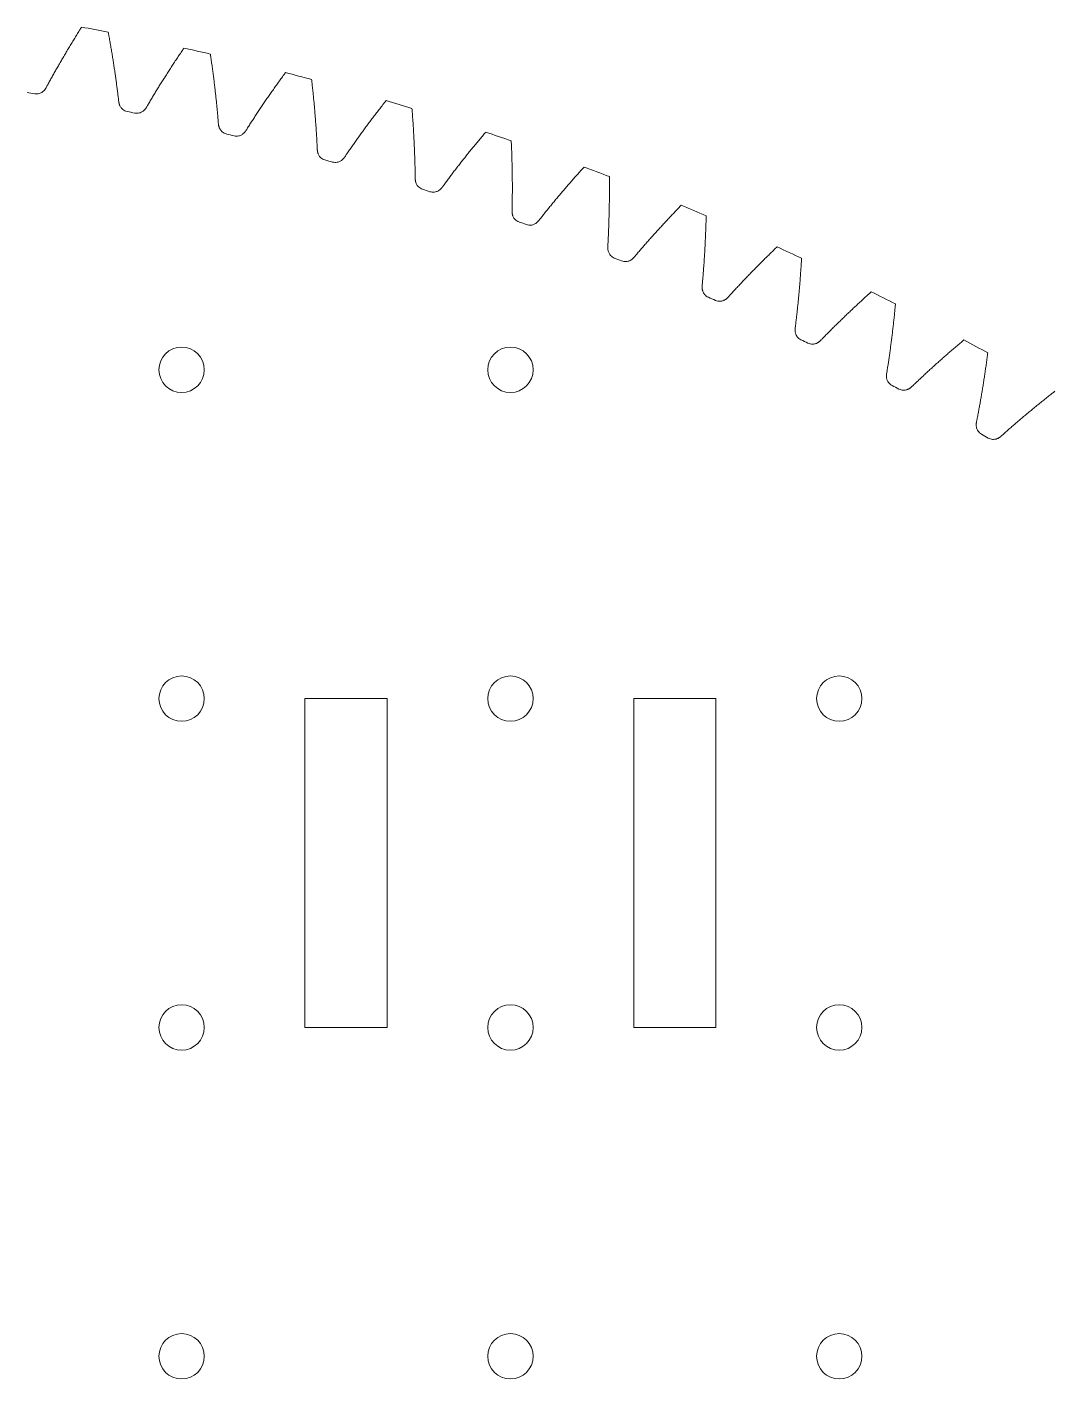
# Model space of a CAD drawing. Header units: inches. Extents: x 0.6 to 19, y 0.5 to 18.9.
# Drawn here: x 11.321 to 14.448, y 14.663 to 18.775 of the extents above; entities that cross this region are included whole.
import ezdxf

# ---------------------------------------------------------------- set-up
doc = ezdxf.new("R2010")
doc.units = ezdxf.units.IN
doc.header["$MEASUREMENT"] = 0

msp = doc.modelspace()

# ---------------------------------------------------------------- linework, layer by layer
at = {"color": 7, "linetype": 'Continuous', "lineweight": 15}
for p, q in [((12.1666, 16.7322), (12.1666, 15.7322)), ((12.4166, 16.7322), (12.1666, 16.7322)), ((12.4166, 16.7322), (12.4166, 15.7322)), ((13.4166, 16.7322), (13.1666, 16.7322)), ((13.1666, 16.7322), (13.1666, 15.7322)), ((13.4166, 15.7322), (13.4166, 16.7322)), ((12.4166, 15.7322), (12.1666, 15.7322)), ((13.1666, 15.7322), (13.4166, 15.7322))]:
    msp.add_line(p, q, dxfattribs=at)
for centre in [(11.7916, 17.7322), (12.7916, 17.7322), (11.7916, 16.7322), (12.7916, 16.7322), (13.7916, 16.7322), (11.7916, 15.7322), (12.7916, 15.7322), (13.7916, 15.7322), (11.7916, 14.7322), (12.7916, 14.7322), (13.7916, 14.7322)]:
    msp.add_circle(centre, 0.069, dxfattribs=at)
for radius, start, end in [(9.2, 78.86472, 79.37704), (9.2, 76.8867, 77.39901), (9.2, 74.90868, 75.42099), (8.975, 80.0341, 80.18568), (9.2, 72.93066, 73.44297), (8.975, 78.05608, 78.20766), (8.975, 76.07806, 76.22964), (9.2, 70.95263, 71.46495), (8.975, 74.10003, 74.25161), (9.2, 68.97461, 69.48693), (8.975, 72.12201, 72.27359), (9.2, 66.99659, 67.5089), (8.975, 70.14399, 70.29557), (9.2, 65.01857, 65.53088), (8.975, 68.16597, 68.31755), (9.2, 63.04055, 63.55286), (8.975, 66.18795, 66.33953), (8.975, 64.20992, 64.3615), (9.2, 61.06252, 61.57484), (8.975, 62.2319, 62.38348), (8.975, 60.25388, 60.40546)]:
    msp.add_arc((9.7916, 9.7322), radius, start, end, dxfattribs=at)
for points, knots in [([(11.3448, 18.5718), (11.3473, 18.5716), (11.352, 18.5711), (11.3586, 18.5723), (11.364, 18.5744), (11.368, 18.5768), (11.3711, 18.5792), (11.3733, 18.5814), (11.3751, 18.5834), (11.3764, 18.5852), (11.3776, 18.5868), (11.3785, 18.5883), (11.3808, 18.5923), (11.3847, 18.5998), (11.3908, 18.6108), (11.3975, 18.6229), (11.4043, 18.6351), (11.4113, 18.6475), (11.4185, 18.66), (11.4258, 18.6727), (11.4332, 18.6854), (11.4409, 18.6984), (11.4487, 18.7114), (11.4566, 18.7246), (11.4647, 18.7379), (11.473, 18.7513), (11.4806, 18.7636), (11.4855, 18.7713), (11.4876, 18.7746)], [0, 0, 0, 0, 0.0281422, 0.0544033, 0.076448, 0.0943064, 0.1087144, 0.1205172, 0.1304264, 0.1389802, 0.1465701, 0.1534791, 0.1599127, 0.1988525, 0.2512062, 0.3043093, 0.3581618, 0.4127637, 0.468115, 0.5242158, 0.5810659, 0.6386654, 0.6970143, 0.7561127, 0.8159604, 0.8765575, 0.9379041, 0.9821736, 0.9821736, 0.9821736, 0.9821736]), ([(11.5684, 18.759), (11.5691, 18.7553), (11.5707, 18.7462), (11.5733, 18.732), (11.576, 18.7165), (11.5786, 18.7011), (11.5811, 18.686), (11.5835, 18.6709), (11.5858, 18.6561), (11.588, 18.6415), (11.5901, 18.627), (11.5921, 18.6128), (11.594, 18.5987), (11.5958, 18.5848), (11.5975, 18.571), (11.5991, 18.5586), (11.6, 18.5502), (11.6006, 18.5457), (11.6009, 18.5439), (11.6014, 18.5419), (11.602, 18.5398), (11.6029, 18.5373), (11.6042, 18.5344), (11.6061, 18.5311), (11.609, 18.5273), (11.6132, 18.5234), (11.6189, 18.5198), (11.6234, 18.5185), (11.6258, 18.5178)], [0.0178264, 0.0178264, 0.0178264, 0.0178264, 0.0620959, 0.1234425, 0.1840396, 0.2438873, 0.3029857, 0.3613346, 0.4189341, 0.4757842, 0.531885, 0.5872363, 0.6418382, 0.6956907, 0.7487938, 0.8011475, 0.8400873, 0.8465209, 0.8534299, 0.8610198, 0.8695736, 0.8794828, 0.8912856, 0.9056936, 0.923552, 0.9455967, 0.9718578, 1, 1, 1, 1]), ([(11.649, 18.5129), (11.6515, 18.5126), (11.6562, 18.512), (11.6628, 18.513), (11.6682, 18.5149), (11.6724, 18.5172), (11.6755, 18.5194), (11.6778, 18.5215), (11.6796, 18.5234), (11.6811, 18.5252), (11.6823, 18.5268), (11.6833, 18.5283), (11.6857, 18.5322), (11.6899, 18.5395), (11.6963, 18.5503), (11.7034, 18.5622), (11.7107, 18.5742), (11.7181, 18.5863), (11.7256, 18.5985), (11.7334, 18.6109), (11.7413, 18.6234), (11.7494, 18.6361), (11.7576, 18.6489), (11.766, 18.6618), (11.7746, 18.6748), (11.7833, 18.6879), (11.7914, 18.6999), (11.7965, 18.7075), (11.7987, 18.7106)], [0, 0, 0, 0, 0.0281422, 0.0544033, 0.076448, 0.0943064, 0.1087144, 0.1205172, 0.1304264, 0.1389802, 0.1465701, 0.1534791, 0.1599127, 0.1988525, 0.2512062, 0.3043093, 0.3581618, 0.4127637, 0.468115, 0.5242158, 0.5810659, 0.6386654, 0.6970143, 0.7561127, 0.8159604, 0.8765575, 0.9379041, 0.9821736, 0.9821736, 0.9821736, 0.9821736]), ([(11.8789, 18.6923), (11.8794, 18.6885), (11.8808, 18.6795), (11.8829, 18.6652), (11.885, 18.6496), (11.8871, 18.6341), (11.8891, 18.6188), (11.891, 18.6038), (11.8928, 18.5889), (11.8944, 18.5742), (11.896, 18.5597), (11.8976, 18.5453), (11.899, 18.5312), (11.9003, 18.5172), (11.9015, 18.5034), (11.9027, 18.491), (11.9033, 18.4825), (11.9037, 18.478), (11.904, 18.4762), (11.9044, 18.4742), (11.9049, 18.472), (11.9057, 18.4695), (11.9069, 18.4666), (11.9087, 18.4632), (11.9115, 18.4594), (11.9155, 18.4553), (11.9211, 18.4515), (11.9256, 18.45), (11.9279, 18.4493)], [0.0178264, 0.0178264, 0.0178264, 0.0178264, 0.0620959, 0.1234425, 0.1840396, 0.2438873, 0.3029857, 0.3613346, 0.4189341, 0.4757842, 0.531885, 0.5872363, 0.6418382, 0.6956907, 0.7487938, 0.8011475, 0.8400873, 0.8465209, 0.8534299, 0.8610198, 0.8695736, 0.8794828, 0.8912856, 0.9056936, 0.923552, 0.9455967, 0.9718578, 1, 1, 1, 1]), ([(11.951, 18.4436), (11.9534, 18.4432), (11.9581, 18.4424), (11.9648, 18.4432), (11.9703, 18.4449), (11.9745, 18.447), (11.9777, 18.4492), (11.9801, 18.4512), (11.9819, 18.453), (11.9834, 18.4547), (11.9847, 18.4563), (11.9858, 18.4578), (11.9883, 18.4615), (11.9927, 18.4688), (11.9995, 18.4793), (12.007, 18.4909), (12.0147, 18.5026), (12.0225, 18.5145), (12.0305, 18.5265), (12.0387, 18.5386), (12.047, 18.5509), (12.0555, 18.5632), (12.0642, 18.5757), (12.073, 18.5883), (12.0821, 18.601), (12.0912, 18.6138), (12.0997, 18.6255), (12.1051, 18.6329), (12.1074, 18.636)], [0, 0, 0, 0, 0.0281422, 0.0544033, 0.076448, 0.0943064, 0.1087144, 0.1205172, 0.1304264, 0.1389802, 0.1465701, 0.1534791, 0.1599127, 0.1988525, 0.2512062, 0.3043093, 0.3581618, 0.4127637, 0.468115, 0.5242158, 0.5810659, 0.6386654, 0.6970143, 0.7561127, 0.8159604, 0.8765575, 0.9379041, 0.9821736, 0.9821736, 0.9821736, 0.9821736]), ([(12.1869, 18.615), (12.1873, 18.6111), (12.1884, 18.602), (12.1899, 18.5877), (12.1916, 18.572), (12.1931, 18.5565), (12.1946, 18.5412), (12.1959, 18.526), (12.1972, 18.5111), (12.1984, 18.4963), (12.1995, 18.4818), (12.2005, 18.4674), (12.2014, 18.4532), (12.2023, 18.4392), (12.203, 18.4254), (12.2037, 18.4129), (12.204, 18.4044), (12.2043, 18.3999), (12.2046, 18.3981), (12.2049, 18.3961), (12.2053, 18.3939), (12.206, 18.3913), (12.2071, 18.3884), (12.2088, 18.3849), (12.2114, 18.381), (12.2154, 18.3768), (12.2208, 18.3728), (12.2252, 18.3712), (12.2275, 18.3703)], [0.0178264, 0.0178264, 0.0178264, 0.0178264, 0.0620959, 0.1234425, 0.1840396, 0.2438873, 0.3029857, 0.3613346, 0.4189341, 0.4757842, 0.531885, 0.5872363, 0.6418382, 0.6956907, 0.7487938, 0.8011475, 0.8400873, 0.8465209, 0.8534299, 0.8610198, 0.8695736, 0.8794828, 0.8912856, 0.9056936, 0.923552, 0.9455967, 0.9718578, 1, 1, 1, 1]), ([(12.2504, 18.3639), (12.2528, 18.3634), (12.2574, 18.3624), (12.2641, 18.363), (12.2697, 18.3645), (12.274, 18.3665), (12.2772, 18.3685), (12.2797, 18.3705), (12.2816, 18.3722), (12.2832, 18.3739), (12.2845, 18.3754), (12.2856, 18.3768), (12.2883, 18.3805), (12.293, 18.3876), (12.3001, 18.3979), (12.308, 18.4092), (12.3161, 18.4207), (12.3243, 18.4323), (12.3327, 18.444), (12.3413, 18.4558), (12.3501, 18.4678), (12.359, 18.4798), (12.3681, 18.492), (12.3774, 18.5043), (12.3868, 18.5167), (12.3964, 18.5292), (12.4053, 18.5405), (12.411, 18.5478), (12.4133, 18.5508)], [0, 0, 0, 0, 0.0281422, 0.0544033, 0.076448, 0.0943064, 0.1087144, 0.1205172, 0.1304264, 0.1389802, 0.1465701, 0.1534791, 0.1599127, 0.1988525, 0.2512062, 0.3043093, 0.3581618, 0.4127637, 0.468115, 0.5242158, 0.5810659, 0.6386654, 0.6970143, 0.7561127, 0.8159604, 0.8765575, 0.9379041, 0.9821736, 0.9821736, 0.9821736, 0.9821736]), ([(12.4921, 18.527), (12.4924, 18.5232), (12.4931, 18.514), (12.4942, 18.4996), (12.4953, 18.4839), (12.4963, 18.4683), (12.4972, 18.453), (12.498, 18.4378), (12.4988, 18.4228), (12.4994, 18.408), (12.5, 18.3934), (12.5006, 18.379), (12.501, 18.3648), (12.5014, 18.3508), (12.5017, 18.337), (12.5019, 18.3244), (12.5019, 18.316), (12.5021, 18.3114), (12.5022, 18.3096), (12.5025, 18.3076), (12.5029, 18.3054), (12.5035, 18.3028), (12.5045, 18.2999), (12.506, 18.2964), (12.5085, 18.2923), (12.5123, 18.288), (12.5176, 18.2838), (12.522, 18.282), (12.5242, 18.2811)], [0.0178264, 0.0178264, 0.0178264, 0.0178264, 0.0620959, 0.1234425, 0.1840396, 0.2438873, 0.3029857, 0.3613346, 0.4189341, 0.4757842, 0.531885, 0.5872363, 0.6418382, 0.6956907, 0.7487938, 0.8011475, 0.8400873, 0.8465209, 0.8534299, 0.8610198, 0.8695736, 0.8794828, 0.8912856, 0.9056936, 0.923552, 0.9455967, 0.9718578, 1, 1, 1, 1]), ([(12.5469, 18.2739), (12.5492, 18.2733), (12.5538, 18.2722), (12.5606, 18.2725), (12.5662, 18.2738), (12.5705, 18.2756), (12.5738, 18.2776), (12.5764, 18.2794), (12.5784, 18.2811), (12.58, 18.2827), (12.5813, 18.2842), (12.5825, 18.2856), (12.5853, 18.2892), (12.5902, 18.2961), (12.5977, 18.3061), (12.606, 18.3172), (12.6145, 18.3284), (12.6231, 18.3397), (12.6319, 18.3511), (12.6409, 18.3626), (12.6501, 18.3742), (12.6594, 18.386), (12.6689, 18.3978), (12.6786, 18.4098), (12.6885, 18.4218), (12.6985, 18.434), (12.7078, 18.4451), (12.7137, 18.4521), (12.7161, 18.455)], [0, 0, 0, 0, 0.0281422, 0.0544033, 0.076448, 0.0943064, 0.1087144, 0.1205172, 0.1304264, 0.1389802, 0.1465701, 0.1534791, 0.1599127, 0.1988525, 0.2512062, 0.3043093, 0.3581618, 0.4127637, 0.468115, 0.5242158, 0.5810659, 0.6386654, 0.6970143, 0.7561127, 0.8159604, 0.8765575, 0.9379041, 0.9821736, 0.9821736, 0.9821736, 0.9821736]), ([(12.794, 18.4285), (12.7942, 18.4247), (12.7946, 18.4155), (12.7952, 18.4011), (12.7957, 18.3853), (12.7962, 18.3698), (12.7966, 18.3544), (12.7969, 18.3392), (12.7971, 18.3242), (12.7973, 18.3094), (12.7974, 18.2948), (12.7974, 18.2804), (12.7973, 18.2662), (12.7972, 18.2521), (12.797, 18.2383), (12.7969, 18.2258), (12.7966, 18.2173), (12.7966, 18.2127), (12.7967, 18.2109), (12.7968, 18.2089), (12.7972, 18.2067), (12.7977, 18.2041), (12.7986, 18.2011), (12.8, 18.1976), (12.8024, 18.1934), (12.806, 18.189), (12.8111, 18.1846), (12.8154, 18.1827), (12.8177, 18.1817)], [0.0178264, 0.0178264, 0.0178264, 0.0178264, 0.0620959, 0.1234425, 0.1840396, 0.2438873, 0.3029857, 0.3613346, 0.4189341, 0.4757842, 0.531885, 0.5872363, 0.6418382, 0.6956907, 0.7487938, 0.8011475, 0.8400873, 0.8465209, 0.8534299, 0.8610198, 0.8695736, 0.8794828, 0.8912856, 0.9056936, 0.923552, 0.9455967, 0.9718578, 1, 1, 1, 1]), ([(12.84, 18.1737), (12.8424, 18.173), (12.847, 18.1717), (12.8537, 18.1718), (12.8593, 18.1729), (12.8638, 18.1746), (12.8671, 18.1765), (12.8697, 18.1782), (12.8718, 18.1799), (12.8735, 18.1814), (12.8749, 18.1828), (12.8761, 18.1842), (12.879, 18.1877), (12.8842, 18.1944), (12.892, 18.2042), (12.9007, 18.2149), (12.9095, 18.2258), (12.9185, 18.2368), (12.9277, 18.2479), (12.9371, 18.2591), (12.9466, 18.2704), (12.9564, 18.2818), (12.9663, 18.2934), (12.9764, 18.305), (12.9867, 18.3167), (12.9971, 18.3285), (13.0068, 18.3392), (13.0129, 18.346), (13.0155, 18.3489)], [0, 0, 0, 0, 0.0281422, 0.0544033, 0.076448, 0.0943064, 0.1087144, 0.1205172, 0.1304264, 0.1389802, 0.1465701, 0.1534791, 0.1599127, 0.1988525, 0.2512062, 0.3043093, 0.3581618, 0.4127637, 0.468115, 0.5242158, 0.5810659, 0.6386654, 0.6970143, 0.7561127, 0.8159604, 0.8765575, 0.9379041, 0.9821736, 0.9821736, 0.9821736, 0.9821736]), ([(13.0924, 18.3197), (13.0924, 18.3159), (13.0925, 18.3067), (13.0926, 18.2923), (13.0926, 18.2765), (13.0925, 18.2609), (13.0924, 18.2455), (13.0922, 18.2303), (13.0919, 18.2153), (13.0915, 18.2005), (13.0911, 18.1859), (13.0907, 18.1715), (13.0901, 18.1573), (13.0895, 18.1433), (13.0888, 18.1295), (13.0882, 18.117), (13.0877, 18.1085), (13.0875, 18.104), (13.0875, 18.1022), (13.0876, 18.1002), (13.0879, 18.0979), (13.0883, 18.0953), (13.0891, 18.0923), (13.0904, 18.0887), (13.0926, 18.0845), (13.0961, 18.0799), (13.1011, 18.0754), (13.1053, 18.0733), (13.1075, 18.0722)], [0.0178264, 0.0178264, 0.0178264, 0.0178264, 0.0620959, 0.1234425, 0.1840396, 0.2438873, 0.3029857, 0.3613346, 0.4189341, 0.4757842, 0.531885, 0.5872363, 0.6418382, 0.6956907, 0.7487938, 0.8011475, 0.8400873, 0.8465209, 0.8534299, 0.8610198, 0.8695736, 0.8794828, 0.8912856, 0.9056936, 0.923552, 0.9455967, 0.9718578, 1, 1, 1, 1]), ([(13.1296, 18.0634), (13.1319, 18.0627), (13.1364, 18.0612), (13.1432, 18.0611), (13.1488, 18.062), (13.1533, 18.0636), (13.1568, 18.0653), (13.1594, 18.0669), (13.1615, 18.0685), (13.1632, 18.07), (13.1647, 18.0714), (13.166, 18.0727), (13.169, 18.0761), (13.1744, 18.0826), (13.1826, 18.0921), (13.1916, 18.1026), (13.2008, 18.1131), (13.2102, 18.1238), (13.2198, 18.1346), (13.2295, 18.1455), (13.2395, 18.1564), (13.2496, 18.1675), (13.2599, 18.1787), (13.2704, 18.1899), (13.2811, 18.2013), (13.2919, 18.2127), (13.3019, 18.2231), (13.3083, 18.2297), (13.311, 18.2325)], [0, 0, 0, 0, 0.0281422, 0.0544033, 0.076448, 0.0943064, 0.1087144, 0.1205172, 0.1304264, 0.1389802, 0.1465701, 0.1534791, 0.1599127, 0.1988525, 0.2512062, 0.3043093, 0.3581618, 0.4127637, 0.468115, 0.5242158, 0.5810659, 0.6386654, 0.6970143, 0.7561127, 0.8159604, 0.8765575, 0.9379041, 0.9821736, 0.9821736, 0.9821736, 0.9821736]), ([(13.3868, 18.2007), (13.3867, 18.1968), (13.3865, 18.1877), (13.3861, 18.1732), (13.3856, 18.1575), (13.3849, 18.1419), (13.3843, 18.1265), (13.3835, 18.1113), (13.3827, 18.0964), (13.3819, 18.0816), (13.381, 18.067), (13.38, 18.0526), (13.3789, 18.0384), (13.3779, 18.0245), (13.3767, 18.0107), (13.3757, 17.9982), (13.3748, 17.9898), (13.3745, 17.9852), (13.3745, 17.9834), (13.3745, 17.9814), (13.3747, 17.9792), (13.375, 17.9765), (13.3757, 17.9735), (13.3769, 17.9698), (13.3789, 17.9656), (13.3822, 17.9608), (13.3871, 17.9562), (13.3913, 17.9539), (13.3934, 17.9528)], [0.0178264, 0.0178264, 0.0178264, 0.0178264, 0.0620959, 0.1234425, 0.1840396, 0.2438873, 0.3029857, 0.3613346, 0.4189341, 0.4757842, 0.531885, 0.5872363, 0.6418382, 0.6956907, 0.7487938, 0.8011475, 0.8400873, 0.8465209, 0.8534299, 0.8610198, 0.8695736, 0.8794828, 0.8912856, 0.9056936, 0.923552, 0.9455967, 0.9718578, 1, 1, 1, 1]), ([(13.4152, 17.9432), (13.4175, 17.9424), (13.4219, 17.9408), (13.4286, 17.9404), (13.4344, 17.9412), (13.4389, 17.9426), (13.4424, 17.9442), (13.4451, 17.9457), (13.4473, 17.9472), (13.449, 17.9486), (13.4505, 17.95), (13.4518, 17.9512), (13.455, 17.9545), (13.4606, 17.9609), (13.4691, 17.9701), (13.4785, 17.9802), (13.4881, 17.9905), (13.4978, 18.0008), (13.5077, 18.0113), (13.5179, 18.0218), (13.5282, 18.0324), (13.5387, 18.0431), (13.5494, 18.0539), (13.5602, 18.0648), (13.5713, 18.0758), (13.5826, 18.0869), (13.5929, 18.0969), (13.5995, 18.1033), (13.6023, 18.1059)], [0, 0, 0, 0, 0.0281422, 0.0544033, 0.076448, 0.0943064, 0.1087144, 0.1205172, 0.1304264, 0.1389802, 0.1465701, 0.1534791, 0.1599127, 0.1988525, 0.2512062, 0.3043093, 0.3581618, 0.4127637, 0.468115, 0.5242158, 0.5810659, 0.6386654, 0.6970143, 0.7561127, 0.8159604, 0.8765575, 0.9379041, 0.9821736, 0.9821736, 0.9821736, 0.9821736]), ([(13.677, 18.0715), (13.6768, 18.0677), (13.6762, 18.0585), (13.6753, 18.0441), (13.6742, 18.0284), (13.6731, 18.0129), (13.6719, 17.9975), (13.6706, 17.9824), (13.6693, 17.9674), (13.6679, 17.9527), (13.6665, 17.9382), (13.665, 17.9238), (13.6635, 17.9097), (13.662, 17.8957), (13.6603, 17.882), (13.6589, 17.8696), (13.6577, 17.8612), (13.6572, 17.8566), (13.6571, 17.8548), (13.6571, 17.8528), (13.6572, 17.8506), (13.6574, 17.8479), (13.658, 17.8449), (13.6591, 17.8412), (13.661, 17.8368), (13.6641, 17.832), (13.6688, 17.8272), (13.6729, 17.8248), (13.675, 17.8236)], [0.0178264, 0.0178264, 0.0178264, 0.0178264, 0.0620959, 0.1234425, 0.1840396, 0.2438873, 0.3029857, 0.3613346, 0.4189341, 0.4757842, 0.531885, 0.5872363, 0.6418382, 0.6956907, 0.7487938, 0.8011475, 0.8400873, 0.8465209, 0.8534299, 0.8610198, 0.8695736, 0.8794828, 0.8912856, 0.9056936, 0.923552, 0.9455967, 0.9718578, 1, 1, 1, 1]), ([(13.6964, 17.8133), (13.6987, 17.8124), (13.7031, 17.8106), (13.7098, 17.81), (13.7155, 17.8106), (13.7201, 17.8118), (13.7236, 17.8133), (13.7264, 17.8147), (13.7286, 17.8162), (13.7304, 17.8175), (13.732, 17.8188), (13.7333, 17.82), (13.7366, 17.8232), (13.7424, 17.8293), (13.7512, 17.8382), (13.761, 17.8481), (13.7709, 17.858), (13.781, 17.868), (13.7913, 17.8781), (13.8018, 17.8882), (13.8124, 17.8985), (13.8233, 17.9088), (13.8344, 17.9193), (13.8456, 17.9298), (13.857, 17.9404), (13.8687, 17.951), (13.8794, 17.9607), (13.8862, 17.9669), (13.889, 17.9694)], [0, 0, 0, 0, 0.0281422, 0.0544033, 0.076448, 0.0943064, 0.1087144, 0.1205172, 0.1304264, 0.1389802, 0.1465701, 0.1534791, 0.1599127, 0.1988525, 0.2512062, 0.3043093, 0.3581618, 0.4127637, 0.468115, 0.5242158, 0.5810659, 0.6386654, 0.6970143, 0.7561127, 0.8159604, 0.8765575, 0.9379041, 0.9821736, 0.9821736, 0.9821736, 0.9821736]), ([(13.9625, 17.9325), (13.9622, 17.9286), (13.9613, 17.9195), (13.9599, 17.9051), (13.9583, 17.8894), (13.9566, 17.874), (13.9548, 17.8587), (13.9531, 17.8436), (13.9512, 17.8287), (13.9493, 17.814), (13.9474, 17.7995), (13.9455, 17.7852), (13.9435, 17.7712), (13.9414, 17.7573), (13.9393, 17.7436), (13.9374, 17.7312), (13.936, 17.7229), (13.9354, 17.7184), (13.9352, 17.7166), (13.9351, 17.7146), (13.9351, 17.7123), (13.9353, 17.7097), (13.9357, 17.7066), (13.9367, 17.7029), (13.9384, 17.6985), (13.9414, 17.6935), (13.9459, 17.6885), (13.9499, 17.686), (13.952, 17.6847)], [0.0178264, 0.0178264, 0.0178264, 0.0178264, 0.0620959, 0.1234425, 0.1840396, 0.2438873, 0.3029857, 0.3613346, 0.4189341, 0.4757842, 0.531885, 0.5872363, 0.6418382, 0.6956907, 0.7487938, 0.8011475, 0.8400873, 0.8465209, 0.8534299, 0.8610198, 0.8695736, 0.8794828, 0.8912856, 0.9056936, 0.923552, 0.9455967, 0.9718578, 1, 1, 1, 1]), ([(13.973, 17.6737), (13.9753, 17.6727), (13.9796, 17.6708), (13.9863, 17.67), (13.992, 17.6703), (13.9966, 17.6714), (14.0002, 17.6727), (14.003, 17.6741), (14.0053, 17.6754), (14.0072, 17.6767), (14.0088, 17.6779), (14.0102, 17.6791), (14.0135, 17.6822), (14.0196, 17.6881), (14.0287, 17.6967), (14.0387, 17.7062), (14.049, 17.7158), (14.0594, 17.7254), (14.0701, 17.7351), (14.0809, 17.745), (14.0919, 17.7548), (14.1031, 17.7648), (14.1145, 17.7748), (14.1261, 17.785), (14.1379, 17.7951), (14.1499, 17.8054), (14.1609, 17.8147), (14.168, 17.8206), (14.1709, 17.8231)], [0, 0, 0, 0, 0.0281422, 0.0544033, 0.076448, 0.0943064, 0.1087144, 0.1205172, 0.1304264, 0.1389802, 0.1465701, 0.1534791, 0.1599127, 0.1988525, 0.2512062, 0.3043093, 0.3581618, 0.4127637, 0.468115, 0.5242158, 0.5810659, 0.6386654, 0.6970143, 0.7561127, 0.8159604, 0.8765575, 0.9379041, 0.9821736, 0.9821736, 0.9821736, 0.9821736]), ([(14.2431, 17.7836), (14.2426, 17.7798), (14.2414, 17.7707), (14.2395, 17.7564), (14.2373, 17.7408), (14.2351, 17.7253), (14.2329, 17.7101), (14.2306, 17.6951), (14.2282, 17.6803), (14.2258, 17.6657), (14.2234, 17.6513), (14.2209, 17.6371), (14.2185, 17.6231), (14.2159, 17.6093), (14.2134, 17.5957), (14.211, 17.5834), (14.2093, 17.5751), (14.2085, 17.5706), (14.2083, 17.5688), (14.2081, 17.5668), (14.2081, 17.5645), (14.2081, 17.5619), (14.2085, 17.5588), (14.2093, 17.555), (14.2109, 17.5506), (14.2137, 17.5455), (14.218, 17.5404), (14.222, 17.5377), (14.224, 17.5364)], [0.0178264, 0.0178264, 0.0178264, 0.0178264, 0.0620959, 0.1234425, 0.1840396, 0.2438873, 0.3029857, 0.3613346, 0.4189341, 0.4757842, 0.531885, 0.5872363, 0.6418382, 0.6956907, 0.7487938, 0.8011475, 0.8400873, 0.8465209, 0.8534299, 0.8610198, 0.8695736, 0.8794828, 0.8912856, 0.9056936, 0.923552, 0.9455967, 0.9718578, 1, 1, 1, 1]), ([(14.2446, 17.5246), (14.2468, 17.5236), (14.2511, 17.5215), (14.2577, 17.5204), (14.2635, 17.5206), (14.2682, 17.5215), (14.2718, 17.5227), (14.2747, 17.524), (14.277, 17.5253), (14.2789, 17.5265), (14.2805, 17.5277), (14.2819, 17.5288), (14.2854, 17.5317), (14.2916, 17.5374), (14.3011, 17.5457), (14.3114, 17.5549), (14.322, 17.5641), (14.3328, 17.5733), (14.3438, 17.5827), (14.3549, 17.5921), (14.3663, 17.6016), (14.3778, 17.6112), (14.3896, 17.6208), (14.4015, 17.6306), (14.4136, 17.6403), (14.426, 17.6502), (14.4373, 17.6591), (14.4445, 17.6647), (14.4476, 17.6671)], [0, 0, 0, 0, 0.0281422, 0.0544033, 0.076448, 0.0943064, 0.1087144, 0.1205172, 0.1304264, 0.1389802, 0.1465701, 0.1534791, 0.1599127, 0.1988525, 0.2512062, 0.3043093, 0.3581618, 0.4127637, 0.468115, 0.5242158, 0.5810659, 0.6386654, 0.6970143, 0.7561127, 0.8159604, 0.8765575, 0.9379041, 0.9821736, 0.9821736, 0.9821736, 0.9821736])]:
    msp.add_open_spline(points, degree=3, knots=knots, dxfattribs=at)

doc.saveas('drawing.dxf')
